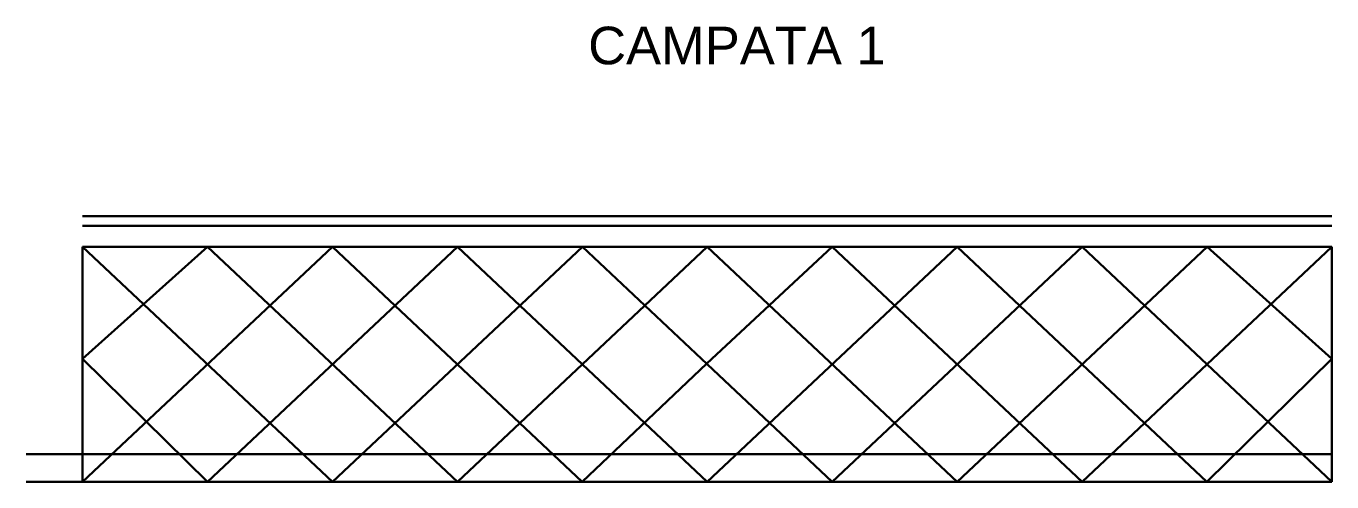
# Model space of a CAD drawing. Header units: millimetres. Extents: x -1222545 to -157688, y -208756 to 214433.
# Drawn here: x -1222545 to -1187794, y 202315 to 214433 of the extents above; entities that cross this region are included whole.
import ezdxf

# ---------------------------------------------------------------- set-up
doc = ezdxf.new("R2010")
doc.units = ezdxf.units.MM
for name, color, linetype, lineweight in [('t1p-12', 1, 'Continuous', 30), ('t2p-20', 2, 'Continuous', 30), ('t2p-20bis', 3, 'Continuous', 30), ('t2p-24', 4, 'Continuous', 30), ('t2p-25', 5, 'Continuous', 30), ('t3p-28', 6, 'Continuous', 30), ('t4p-36', 135, 'Continuous', 30), ('tDT1', 1, 'Continuous', 30), ('tDT2', 2, 'Continuous', 30), ('tDT3', 4, 'Continuous', 30), ('tDT4', 6, 'Continuous', 30), ('tDT5', 30, 'Continuous', 30), ('tDU1', 5, 'Continuous', 30), ('tDU2', 244, 'Continuous', 30), ('tDU3', 214, 'Continuous', 30), ('tDU4', 211, 'Continuous', 30), ('tDU5', 3, 'Continuous', 30), ('tHf1', 2, 'Continuous', 30), ('tHf2', 3, 'Continuous', 30), ('tHf3', 6, 'Continuous', 30), ('tHf4', 7, 'Continuous', 30), ('tHf5', 113, 'Continuous', 30), ('tHs6', 192, 'Continuous', 30), ('tHs7', 115, 'Continuous', 30), ('tHs8', 7, 'Continuous', 30), ('tLf1', 1, 'Continuous', 30), ('tLf2', 30, 'Continuous', 30), ('tLf3', 5, 'Continuous', 30), ('tLf4', 8, 'Continuous', 30), ('tLs5', 94, 'Continuous', 30), ('tLs6', 14, 'Continuous', 30), ('tLs7', 159, 'Continuous', 30), ('tLs8', 132, 'Continuous', 30), ('tLs9', 23, 'Continuous', 30), ('tM1', 2, 'Continuous', 30), ('tM2', 20, 'Continuous', 30), ('tXf1', 4, 'Continuous', 30), ('tXf2', 55, 'Continuous', 30), ('tXs3', 61, 'Continuous', 30), ('tXs4', 180, 'Continuous', 30), ('tXs5', 40, 'Continuous', 30)]:
    doc.layers.add(name, color=color, linetype=linetype, lineweight=lineweight)
doc.styles.get("Standard").update_dxf_attribs({"font": 'arial.ttf'})

msp = doc.modelspace()

# ---------------------------------------------------------------- linework, layer by layer
at = {"layer": 't1p-12'}
for p, q in [((-1221045, 208565), (-1215114, 208565)), ((-1221045, 208565, -5000), (-1215114, 208565, -5000)), ((-1200374, 208565), (-1191541, 208565)), ((-1200374, 208565, -5000), (-1191541, 208565, -5000))]:
    msp.add_line(p, q, dxfattribs=at)
at = {"layer": 't2p-20'}
for p, q in [((-1191541, 208565), (-1187794, 208565)), ((-1191541, 208565, -5000), (-1187794, 208565, -5000))]:
    msp.add_line(p, q, dxfattribs=at)
at = {"layer": 't2p-20bis'}
for p, q in [((-1191315, 202315), (-1189727, 202315)), ((-1191315, 202315, -5000), (-1189727, 202315, -5000))]:
    msp.add_line(p, q, dxfattribs=at)
at = {"layer": 't2p-24'}
for p, q in [((-1215114, 208565), (-1200374, 208565)), ((-1215114, 208565, -5000), (-1200374, 208565, -5000))]:
    msp.add_line(p, q, dxfattribs=at)
at = {"layer": 't2p-25'}
for p, q in [((-1221045, 202315), (-1191315, 202315)), ((-1221045, 202315, -5000), (-1191315, 202315, -5000))]:
    msp.add_line(p, q, dxfattribs=at)
at = {"layer": 't3p-28'}
for p, q in [((-1189727, 202315), (-1188970, 202315)), ((-1189727, 202315, -5000), (-1188970, 202315, -5000))]:
    msp.add_line(p, q, dxfattribs=at)
at = {"layer": 't4p-36'}
for p, q in [((-1188970, 202315), (-1187794, 202315)), ((-1188970, 202315, -5000), (-1187794, 202315, -5000))]:
    msp.add_line(p, q, dxfattribs=at)
at = {"layer": 'tDT1'}
for p, q in [((-1194440, 208565), (-1187794, 202315)), ((-1194440, 208565, -5000), (-1187794, 202315, -5000)), ((-1191117, 208565), (-1187794, 205589)), ((-1191117, 208565, -5000), (-1187794, 205589, -5000))]:
    msp.add_line(p, q, dxfattribs=at)
at = {"layer": 'tDT2'}
for p, q in [((-1197767, 208565), (-1191118, 202315)), ((-1197767, 208565, -5000), (-1191118, 202315, -5000))]:
    msp.add_line(p, q, dxfattribs=at)
at = {"layer": 'tDT3'}
for p, q in [((-1201090, 208565), (-1194443, 202315)), ((-1201090, 208565, -5000), (-1194443, 202315, -5000))]:
    msp.add_line(p, q, dxfattribs=at)
at = {"layer": 'tDT4'}
for p, q in [((-1221045, 205589), (-1217718, 208565)), ((-1221045, 202315), (-1214390, 208565)), ((-1221045, 205589, -5000), (-1217718, 208565, -5000)), ((-1221045, 202315, -5000), (-1214390, 208565, -5000)), ((-1204417, 208565), (-1197768, 202315)), ((-1204417, 208565, -5000), (-1197768, 202315, -5000))]:
    msp.add_line(p, q, dxfattribs=at)
at = {"layer": 'tDT5'}
for p, q in [((-1217718, 202315), (-1211067, 208565)), ((-1217718, 202315, -5000), (-1211067, 208565, -5000)), ((-1214393, 202315), (-1207740, 208565)), ((-1214393, 202315, -5000), (-1207740, 208565, -5000)), ((-1211068, 202315), (-1204417, 208565)), ((-1211068, 202315, -5000), (-1204417, 208565, -5000)), ((-1207743, 202315), (-1204433, 205463)), ((-1207743, 202315, -5000), (-1204433, 205463, -5000)), ((-1204416, 205447), (-1201093, 202315)), ((-1204416, 205447, -5000), (-1201093, 202315, -5000))]:
    msp.add_line(p, q, dxfattribs=at)
at = {"layer": 'tDU1'}
for p, q in [((-1194443, 202315), (-1187794, 208565)), ((-1194443, 202315, -5000), (-1187794, 208565, -5000)), ((-1191118, 202315), (-1187794, 205589)), ((-1191118, 202315, -5000), (-1187794, 205589, -5000))]:
    msp.add_line(p, q, dxfattribs=at)
at = {"layer": 'tDU2'}
for p, q in [((-1197768, 202315), (-1191117, 208565)), ((-1197768, 202315, -5000), (-1191117, 208565, -5000))]:
    msp.add_line(p, q, dxfattribs=at)
at = {"layer": 'tDU3'}
for p, q in [((-1201093, 202315), (-1194440, 208565)), ((-1201093, 202315, -5000), (-1194440, 208565, -5000))]:
    msp.add_line(p, q, dxfattribs=at)
at = {"layer": 'tDU4'}
for p, q in [((-1221045, 208565), (-1214393, 202315)), ((-1221045, 208565, -5000), (-1214393, 202315, -5000)), ((-1204418, 202315), (-1197767, 208565)), ((-1204418, 202315, -5000), (-1197767, 208565, -5000)), ((-1221045, 205589), (-1217718, 202315)), ((-1221045, 205589, -5000), (-1217718, 202315, -5000))]:
    msp.add_line(p, q, dxfattribs=at)
at = {"layer": 'tDU5'}
for p, q in [((-1217718, 208565), (-1211068, 202315)), ((-1217718, 208565, -5000), (-1211068, 202315, -5000)), ((-1214390, 208565), (-1207743, 202315)), ((-1214390, 208565, -5000), (-1207743, 202315, -5000)), ((-1211067, 208565), (-1204418, 202315)), ((-1211067, 208565, -5000), (-1204418, 202315, -5000)), ((-1207740, 208565), (-1204416, 205447)), ((-1207740, 208565, -5000), (-1204416, 205447, -5000)), ((-1204433, 205463), (-1201090, 208565)), ((-1204433, 205463, -5000), (-1201090, 208565, -5000))]:
    msp.add_line(p, q, dxfattribs=at)
at = {"layer": 'tHf1', "extrusion": (4.24248e-16, 1, -2.22045e-16)}
for p, q in [((-1221045, 202315, -5000), (-1221045, 202315)), ((-1217718, 202315, -5000), (-1217718, 202315)), ((-1214393, 202315, -5000), (-1214393, 202315)), ((-1211068, 202315, -5000), (-1211068, 202315)), ((-1207743, 202315, -5000), (-1207743, 202315)), ((-1204418, 202315, -5000), (-1204418, 202315)), ((-1201093, 202315, -5000), (-1201093, 202315)), ((-1197768, 202315, -5000), (-1197768, 202315)), ((-1194443, 202315, -5000), (-1194443, 202315)), ((-1191118, 202315, -5000), (-1191118, 202315)), ((-1187794, 202315, -5000), (-1187794, 202315))]:
    msp.add_line(p, q, dxfattribs=at)
at = {"layer": 'tHf2', "extrusion": (4.24248e-16, 1, -2.22045e-16)}
for p, q in [((-1219381, 202315, -3260), (-1219381, 202315, -1740)), ((-1216055, 202315, -3260), (-1216055, 202315, -1740)), ((-1212730, 202315, -3260), (-1212730, 202315, -1740)), ((-1209405, 202315, -3260), (-1209405, 202315, -1740)), ((-1206080, 202315, -3260), (-1206080, 202315, -1740)), ((-1202755, 202315, -3260), (-1202755, 202315, -1740)), ((-1199430, 202315, -3260), (-1199430, 202315, -1740)), ((-1196105, 202315, -3260), (-1196105, 202315, -1740)), ((-1192780, 202315, -3260), (-1192780, 202315, -1740)), ((-1189456, 202315, -3260), (-1189456, 202315, -1740))]:
    msp.add_line(p, q, dxfattribs=at)
at = {"layer": 'tHf3', "extrusion": (4.24248e-16, 1, -2.22045e-16)}
for p, q in [((-1221045, 203047, -3260), (-1221045, 203047, -1740)), ((-1217718, 203047, -3260), (-1217718, 203047, -1740)), ((-1214393, 203047, -3260), (-1214393, 203047, -1740)), ((-1211068, 203047, -3260), (-1211068, 203047, -1740)), ((-1207743, 203047, -3260), (-1207743, 203047, -1740)), ((-1204418, 203047, -3260), (-1204418, 203047, -1740)), ((-1201093, 203047, -3260), (-1201093, 203047, -1740)), ((-1197768, 203047, -3260), (-1197768, 203047, -1740)), ((-1194443, 203047, -3260), (-1194443, 203047, -1740)), ((-1191118, 203047, -3260), (-1191118, 203047, -1740)), ((-1187794, 203047, -3260), (-1187794, 203047, -1740))]:
    msp.add_line(p, q, dxfattribs=at)
at = {"layer": 'tHf4', "extrusion": (4.24248e-16, 1, -2.22045e-16)}
for p, q in [((-1219269, 203047, -3260), (-1219269, 203047, -1740)), ((-1216055, 203047, -3260), (-1216055, 203047, -1740)), ((-1212730, 203047, -3260), (-1212730, 203047, -1740)), ((-1209405, 203047, -3260), (-1209405, 203047, -1740)), ((-1206080, 203047, -3260), (-1206080, 203047, -1740)), ((-1202755, 203047, -3260), (-1202755, 203047, -1740)), ((-1199430, 203047, -3260), (-1199430, 203047, -1740)), ((-1196105, 203047, -3260), (-1196105, 203047, -1740)), ((-1192780, 203047, -3260), (-1192780, 203047, -1740)), ((-1189568, 203047, -3260), (-1189568, 203047, -1740))]:
    msp.add_line(p, q, dxfattribs=at)
at = {"layer": 'tHf5', "extrusion": (4.24248e-16, 1, -2.22045e-16)}
for p, q in [((-1221045, 203047, -5000), (-1221045, 203047, -3260)), ((-1221045, 203047, -1740), (-1221045, 203047)), ((-1187794, 203047, -5000), (-1187794, 203047, -3260)), ((-1187794, 203047, -1740), (-1187794, 203047))]:
    msp.add_line(p, q, dxfattribs=at)
at = {"layer": 'tHs6', "extrusion": (0, 1, -2.22045e-16)}
for p, q in [((-1221045, 209124), (-1221045, 209124, -5003)), ((-1217718, 209124), (-1217718, 209124, -5003)), ((-1214390, 209124), (-1214390, 209124, -5003)), ((-1211067, 209124), (-1211067, 209124, -5003)), ((-1207740, 209124), (-1207740, 209124, -5003)), ((-1204417, 209124), (-1204417, 209124, -5003)), ((-1201090, 209124), (-1201090, 209124, -5003)), ((-1197767, 209124), (-1197767, 209124, -5003)), ((-1194440, 209124), (-1194440, 209124, -5003)), ((-1191117, 209124), (-1191117, 209124, -5003)), ((-1187797, 209124, -5003), (-1187794, 209124))]:
    msp.add_line(p, q, dxfattribs=at)
at = {"layer": 'tHs7', "extrusion": (0, 1, -2.22045e-16)}
for p, q in [((-1221045, 209384), (-1221045, 209384, -5003)), ((-1217718, 209384), (-1217718, 209384, -5003)), ((-1214390, 209384), (-1214390, 209384, -5003)), ((-1211067, 209384), (-1211067, 209384, -5003)), ((-1207740, 209384), (-1207740, 209384, -5003)), ((-1204417, 209384), (-1204417, 209384, -5003)), ((-1201090, 209384), (-1201090, 209384, -5003)), ((-1197767, 209384), (-1197767, 209384, -5003)), ((-1194440, 209384), (-1194440, 209384, -5003)), ((-1191117, 209384), (-1191117, 209384, -5003)), ((-1187797, 209384, -5003), (-1187794, 209384))]:
    msp.add_line(p, q, dxfattribs=at)
at = {"layer": 'tHs8', "extrusion": (0, -1, 2.22045e-16)}
for p, q in [((-1221045, 209124, -5003), (-1221045, 209124, -6568)), ((-1221045, 209124), (-1221045, 209124, 1565)), ((-1217718, 209124, -5003), (-1217718, 209124, -6568)), ((-1217718, 209124), (-1217718, 209124, 1565)), ((-1214395, 209124, -5003), (-1214395, 209124, -6568)), ((-1214395, 209124), (-1214395, 209124, 1565)), ((-1211068, 209124, -5003), (-1211068, 209124, -6568)), ((-1211068, 209124), (-1211068, 209124, 1565)), ((-1207745, 209124, -5003), (-1207745, 209124, -6568)), ((-1207745, 209124), (-1207745, 209124, 1565)), ((-1204417, 209124, -5003), (-1204417, 209124, -6568)), ((-1204417, 209124), (-1204417, 209124, 1565)), ((-1201095, 209124, -5003), (-1201095, 209124, -6568)), ((-1201095, 209124), (-1201095, 209124, 1565)), ((-1197768, 209124, -5003), (-1197768, 209124, -6568)), ((-1197768, 209124), (-1197768, 209124, 1565)), ((-1194445, 209124, -5003), (-1194445, 209124, -6568)), ((-1194445, 209124), (-1194445, 209124, 1565)), ((-1191118, 209124, -5003), (-1191118, 209124, -6568)), ((-1191118, 209124), (-1191118, 209124, 1565)), ((-1187797, 209124, -5003), (-1187797, 209124, -6568)), ((-1187794, 209124), (-1187794, 209124, 1565))]:
    msp.add_line(p, q, dxfattribs=at)
at = {"layer": 'tLf1', "extrusion": (4.24248e-16, 1, -2.22045e-16)}
for p, q in [((-1222545, 202315, -3260), (-1187794, 202315, -3260)), ((-1222545, 202315, -1740), (-1187794, 202315, -1740))]:
    msp.add_line(p, q, dxfattribs=at)
at = {"layer": 'tLf2', "extrusion": (4.24248e-16, 1, -2.22045e-16)}
for p, q in [((-1221495, 203047, -4708), (-1187794, 203047, -4708)), ((-1221495, 203047, -292), (-1187794, 203047, -292))]:
    msp.add_line(p, q, dxfattribs=at)
at = {"layer": 'tLf3', "extrusion": (4.24248e-16, 1, -2.22045e-16)}
for p, q in [((-1222545, 203047, -3260), (-1187794, 203047, -3260)), ((-1222545, 203047, -1740), (-1187794, 203047, -1740))]:
    msp.add_line(p, q, dxfattribs=at)
at = {"layer": 'tLf4', "extrusion": (4.24248e-16, 1, -2.22045e-16)}
for p, q in [((-1221495, 203047, -3566), (-1187794, 203047, -3566)), ((-1221495, 203047, -4046), (-1187794, 203047, -4046)), ((-1221495, 203047, -1434), (-1187794, 203047, -1434)), ((-1221495, 203047, -954), (-1187794, 203047, -954))]:
    msp.add_line(p, q, dxfattribs=at)
at = {"layer": 'tLs5', "extrusion": (0, 1, -2.22045e-16)}
for p, q in [((-1187797, 209124, -4047), (-1221045, 209124, -4047)), ((-1187796, 209124, -2997), (-1221045, 209124, -2997)), ((-1187796, 209124, -1998), (-1221045, 209124, -1998)), ((-1187795, 209124, -948), (-1221045, 209124, -948))]:
    msp.add_line(p, q, dxfattribs=at)
at = {"layer": 'tLs6', "extrusion": (0, 1, -2.22045e-16)}
msp.add_line((-1187796, 209384, -2502), (-1221045, 209384, -2502), dxfattribs=at)
at = {"layer": 'tLs7', "extrusion": (0, 1, -2.22045e-16)}
for p, q in [((-1187796, 209384, -2802), (-1221045, 209384, -2802)), ((-1187796, 209384, -3094), (-1221045, 209384, -3094)), ((-1187796, 209384, -3386), (-1221045, 209384, -3386)), ((-1187797, 209384, -3678), (-1221045, 209384, -3678)), ((-1187797, 209384, -3971), (-1221045, 209384, -3971)), ((-1187797, 209384, -4263), (-1221045, 209384, -4263)), ((-1187797, 209384, -4555), (-1221045, 209384, -4555)), ((-1187796, 209384, -2201), (-1221045, 209384, -2201)), ((-1187796, 209384, -1909), (-1221045, 209384, -1909)), ((-1187795, 209384, -1617), (-1221045, 209384, -1617)), ((-1187795, 209384, -1325), (-1221045, 209384, -1325)), ((-1187795, 209384, -1033), (-1221045, 209384, -1033)), ((-1187795, 209384, -741), (-1221045, 209384, -741)), ((-1187795, 209384, -449), (-1221045, 209384, -449))]:
    msp.add_line(p, q, dxfattribs=at)
at = {"layer": 'tLs8', "extrusion": (0, 1, -2.22045e-16)}
for p, q in [((-1187797, 209384, -4788), (-1221045, 209384, -4788)), ((-1187794, 209384, -214), (-1221045, 209384, -214))]:
    msp.add_line(p, q, dxfattribs=at)
at = {"layer": 'tLs9', "extrusion": (0, -1, 2.22045e-16)}
for p, q in [((-1221045, 209384, 1565), (-1187794, 209384, 1565)), ((-1187797, 209384, -6568), (-1221045, 209384, -6568))]:
    msp.add_line(p, q, dxfattribs=at)
at = {"layer": 'tM1'}
for p, q in [((-1221045, 202315), (-1221045, 208565)), ((-1221045, 202315, -5000), (-1221045, 208565, -5000))]:
    msp.add_line(p, q, dxfattribs=at)
at = {"layer": 'tM2'}
for p, q in [((-1187794, 208565), (-1187794, 202315)), ((-1187794, 208565, -5000), (-1187794, 202315, -5000))]:
    msp.add_line(p, q, dxfattribs=at)
at = {"layer": 'tXf1', "extrusion": (4.24248e-16, 1, -2.22045e-16)}
for p, q in [((-1221045, 202315, -5000), (-1217718, 202315)), ((-1217718, 202315, -5000), (-1221045, 202315)), ((-1217718, 202315), (-1214393, 202315, -5000)), ((-1214393, 202315), (-1217718, 202315, -5000)), ((-1214393, 202315, -5000), (-1211068, 202315)), ((-1211068, 202315, -5000), (-1214393, 202315)), ((-1211068, 202315), (-1207743, 202315, -5000)), ((-1207743, 202315), (-1211068, 202315, -5000)), ((-1207743, 202315, -5000), (-1204418, 202315)), ((-1204418, 202315, -5000), (-1207743, 202315)), ((-1204418, 202315), (-1201093, 202315, -5000)), ((-1201093, 202315), (-1204418, 202315, -5000)), ((-1201093, 202315, -5000), (-1197768, 202315)), ((-1197768, 202315, -5000), (-1201093, 202315)), ((-1197768, 202315), (-1194443, 202315, -5000)), ((-1194443, 202315), (-1197768, 202315, -5000)), ((-1194443, 202315, -5000), (-1191118, 202315)), ((-1191118, 202315, -5000), (-1194443, 202315)), ((-1191118, 202315), (-1187794, 202315, -5000)), ((-1187794, 202315), (-1191118, 202315, -5000))]:
    msp.add_line(p, q, dxfattribs=at)
at = {"layer": 'tXf2', "extrusion": (4.24248e-16, 1, -2.22045e-16)}
for p, q in [((-1221045, 203047, -1740), (-1219269, 203047, -3260)), ((-1219269, 203047, -3260), (-1217718, 203047, -1740)), ((-1217718, 203047, -1740), (-1216055, 203047, -3260)), ((-1216055, 203047, -3260), (-1214393, 203047, -1740)), ((-1214393, 203047, -1740), (-1212730, 203047, -3260)), ((-1212730, 203047, -3260), (-1211068, 203047, -1740)), ((-1211068, 203047, -1740), (-1209405, 203047, -3260)), ((-1209405, 203047, -3260), (-1207743, 203047, -1740)), ((-1207743, 203047, -1740), (-1206080, 203047, -3260)), ((-1206080, 203047, -3260), (-1204418, 203047, -1740)), ((-1204418, 203047, -1740), (-1202755, 203047, -3260)), ((-1202755, 203047, -3260), (-1201093, 203047, -1740)), ((-1201093, 203047, -1740), (-1199430, 203047, -3260)), ((-1199430, 203047, -3260), (-1197768, 203047, -1740)), ((-1197768, 203047, -1740), (-1196105, 203047, -3260)), ((-1196105, 203047, -3260), (-1194443, 203047, -1740)), ((-1194443, 203047, -1740), (-1192780, 203047, -3260)), ((-1192780, 203047, -3260), (-1191118, 203047, -1740)), ((-1191118, 203047, -1740), (-1189568, 203047, -3260)), ((-1189568, 203047, -3260), (-1187794, 203047, -1740))]:
    msp.add_line(p, q, dxfattribs=at)
at = {"layer": 'tXs3', "extrusion": (0, 1, -2.22045e-16)}
for p, q in [((-1221045, 208565, -5003), (-1217718, 208565)), ((-1217718, 208565, -5003), (-1221045, 208565)), ((-1217718, 208565), (-1214390, 208565, -5003)), ((-1214390, 208565), (-1217718, 208565, -5003)), ((-1214390, 208565, -5003), (-1211067, 208565)), ((-1211067, 208565, -5003), (-1214390, 208565)), ((-1211067, 208565), (-1207740, 208565, -5003)), ((-1207740, 208565), (-1211067, 208565, -5003)), ((-1207740, 208565, -5003), (-1204417, 208565)), ((-1204417, 208565, -5003), (-1207740, 208565)), ((-1204417, 208565), (-1201090, 208565, -5003)), ((-1201090, 208565), (-1204417, 208565, -5003)), ((-1201090, 208565, -5003), (-1197767, 208565)), ((-1197767, 208565, -5003), (-1201090, 208565)), ((-1197767, 208565), (-1194440, 208565, -5003)), ((-1194440, 208565), (-1197767, 208565, -5003)), ((-1194440, 208565, -5003), (-1191117, 208565)), ((-1191117, 208565, -5003), (-1194440, 208565)), ((-1191117, 208565), (-1187797, 208565, -5003)), ((-1187794, 208565), (-1191117, 208565, -5003))]:
    msp.add_line(p, q, dxfattribs=at)
at = {"layer": 'tXs4', "extrusion": (0, -1, 2.22045e-16)}
for p, q in [((-1219933, 209384, -6568), (-1219933, 209384, -4790)), ((-1219933, 209384, 1565), (-1219933, 209384, -214)), ((-1218825, 209384, -6568), (-1218825, 209384, -4790)), ((-1218825, 209384, 1565), (-1218825, 209384, -214)), ((-1216610, 209384, -6568), (-1216610, 209384, -4790)), ((-1216610, 209384, 1565), (-1216610, 209384, -214)), ((-1215502, 209384, -6568), (-1215502, 209384, -4790)), ((-1215502, 209384, 1565), (-1215502, 209384, -214)), ((-1213283, 209384, -6568), (-1213283, 209384, -4790)), ((-1213283, 209384, 1565), (-1213283, 209384, -214)), ((-1212175, 209384, -6568), (-1212175, 209384, -4790)), ((-1212175, 209384, 1565), (-1212175, 209384, -214)), ((-1209960, 209384, -6568), (-1209960, 209384, -4790)), ((-1209960, 209384, 1565), (-1209960, 209384, -214)), ((-1208852, 209384, -6568), (-1208852, 209384, -4790)), ((-1208852, 209384, 1565), (-1208852, 209384, -214)), ((-1206632, 209384, -6568), (-1206632, 209384, -4790)), ((-1206632, 209384, 1565), (-1206632, 209384, -214)), ((-1205525, 209384, -6568), (-1205525, 209384, -4790)), ((-1205525, 209384, 1565), (-1205525, 209384, -214)), ((-1203310, 209384, -6568), (-1203310, 209384, -4790)), ((-1203310, 209384, 1565), (-1203310, 209384, -214)), ((-1202202, 209384, -6568), (-1202202, 209384, -4790)), ((-1202202, 209384, 1565), (-1202202, 209384, -214)), ((-1199983, 209384, -6568), (-1199983, 209384, -4790)), ((-1199983, 209384, 1565), (-1199983, 209384, -214)), ((-1198875, 209384, -6568), (-1198875, 209384, -4790)), ((-1198875, 209384, 1565), (-1198875, 209384, -214)), ((-1196660, 209384, -6568), (-1196660, 209384, -4790)), ((-1196660, 209384, 1565), (-1196660, 209384, -214)), ((-1195552, 209384, -6568), (-1195552, 209384, -4790)), ((-1195552, 209384, 1565), (-1195552, 209384, -214)), ((-1193333, 209384, -6568), (-1193333, 209384, -4790)), ((-1193333, 209384, 1565), (-1193333, 209384, -214)), ((-1192225, 209384, -6568), (-1192225, 209384, -4790)), ((-1192225, 209384, 1565), (-1192225, 209384, -214)), ((-1190010, 209384, -6568), (-1190010, 209384, -4790)), ((-1190010, 209384, 1565), (-1190010, 209384, -214)), ((-1188902, 209384, -6568), (-1188902, 209384, -4790)), ((-1188902, 209384, 1565), (-1188902, 209384, -214))]:
    msp.add_line(p, q, dxfattribs=at)
at = {"layer": 'tXs5', "extrusion": (0, -1, 2.22045e-16)}
for p, q in [((-1219933, 209384, -6568), (-1221045, 209384, -5003)), ((-1219933, 209384, 1565), (-1221045, 209384)), ((-1217718, 209384, -5003), (-1218825, 209384, -6568)), ((-1217718, 209384), (-1218825, 209384, 1565)), ((-1216610, 209384, -6568), (-1217718, 209384, -5003)), ((-1216610, 209384, 1565), (-1217718, 209384)), ((-1214395, 209384, -5003), (-1215502, 209384, -6568)), ((-1214395, 209384), (-1215502, 209384, 1565)), ((-1213283, 209384, -6568), (-1214390, 209384, -5003)), ((-1213283, 209384, 1565), (-1214390, 209384)), ((-1211068, 209384, -5003), (-1212175, 209384, -6568)), ((-1211068, 209384), (-1212175, 209384, 1565)), ((-1209960, 209384, -6568), (-1211067, 209384, -5003)), ((-1209960, 209384, 1565), (-1211067, 209384)), ((-1207745, 209384, -5003), (-1208852, 209384, -6568)), ((-1207745, 209384), (-1208852, 209384, 1565)), ((-1206632, 209384, -6568), (-1207740, 209384, -5003)), ((-1206632, 209384, 1565), (-1207740, 209384)), ((-1204417, 209384, -5003), (-1205525, 209384, -6568)), ((-1204417, 209384), (-1205525, 209384, 1565)), ((-1203310, 209384, -6568), (-1204417, 209384, -5003)), ((-1203310, 209384, 1565), (-1204417, 209384)), ((-1201095, 209384, -5003), (-1202202, 209384, -6568)), ((-1201095, 209384), (-1202202, 209384, 1565)), ((-1199983, 209384, -6568), (-1201090, 209384, -5003)), ((-1199983, 209384, 1565), (-1201090, 209384)), ((-1197768, 209384, -5003), (-1198875, 209384, -6568)), ((-1197768, 209384), (-1198875, 209384, 1565)), ((-1196660, 209384, -6568), (-1197767, 209384, -5003)), ((-1196660, 209384, 1565), (-1197767, 209384)), ((-1194445, 209384, -5003), (-1195552, 209384, -6568)), ((-1194445, 209384), (-1195552, 209384, 1565)), ((-1193333, 209384, -6568), (-1194440, 209384, -5003)), ((-1193333, 209384, 1565), (-1194440, 209384)), ((-1191118, 209384, -5003), (-1192225, 209384, -6568)), ((-1191118, 209384), (-1192225, 209384, 1565)), ((-1190010, 209384, -6568), (-1191117, 209384, -5003)), ((-1190010, 209384, 1565), (-1191117, 209384)), ((-1187797, 209384, -5003), (-1188902, 209384, -6568)), ((-1187794, 209384), (-1188902, 209384, 1565))]:
    msp.add_line(p, q, dxfattribs=at)

# ---------------------------------------------------------------- texts
at = {"layer": 'tXf2', "insert": (-1207587, 214418), "char_height": 1000, "attachment_point": 1}
msp.add_mtext_dynamic_manual_height_columns('CAMPATA 1', width=21329.22, gutter_width=12.5, heights=[0], dxfattribs=at)

doc.saveas('drawing.dxf')
